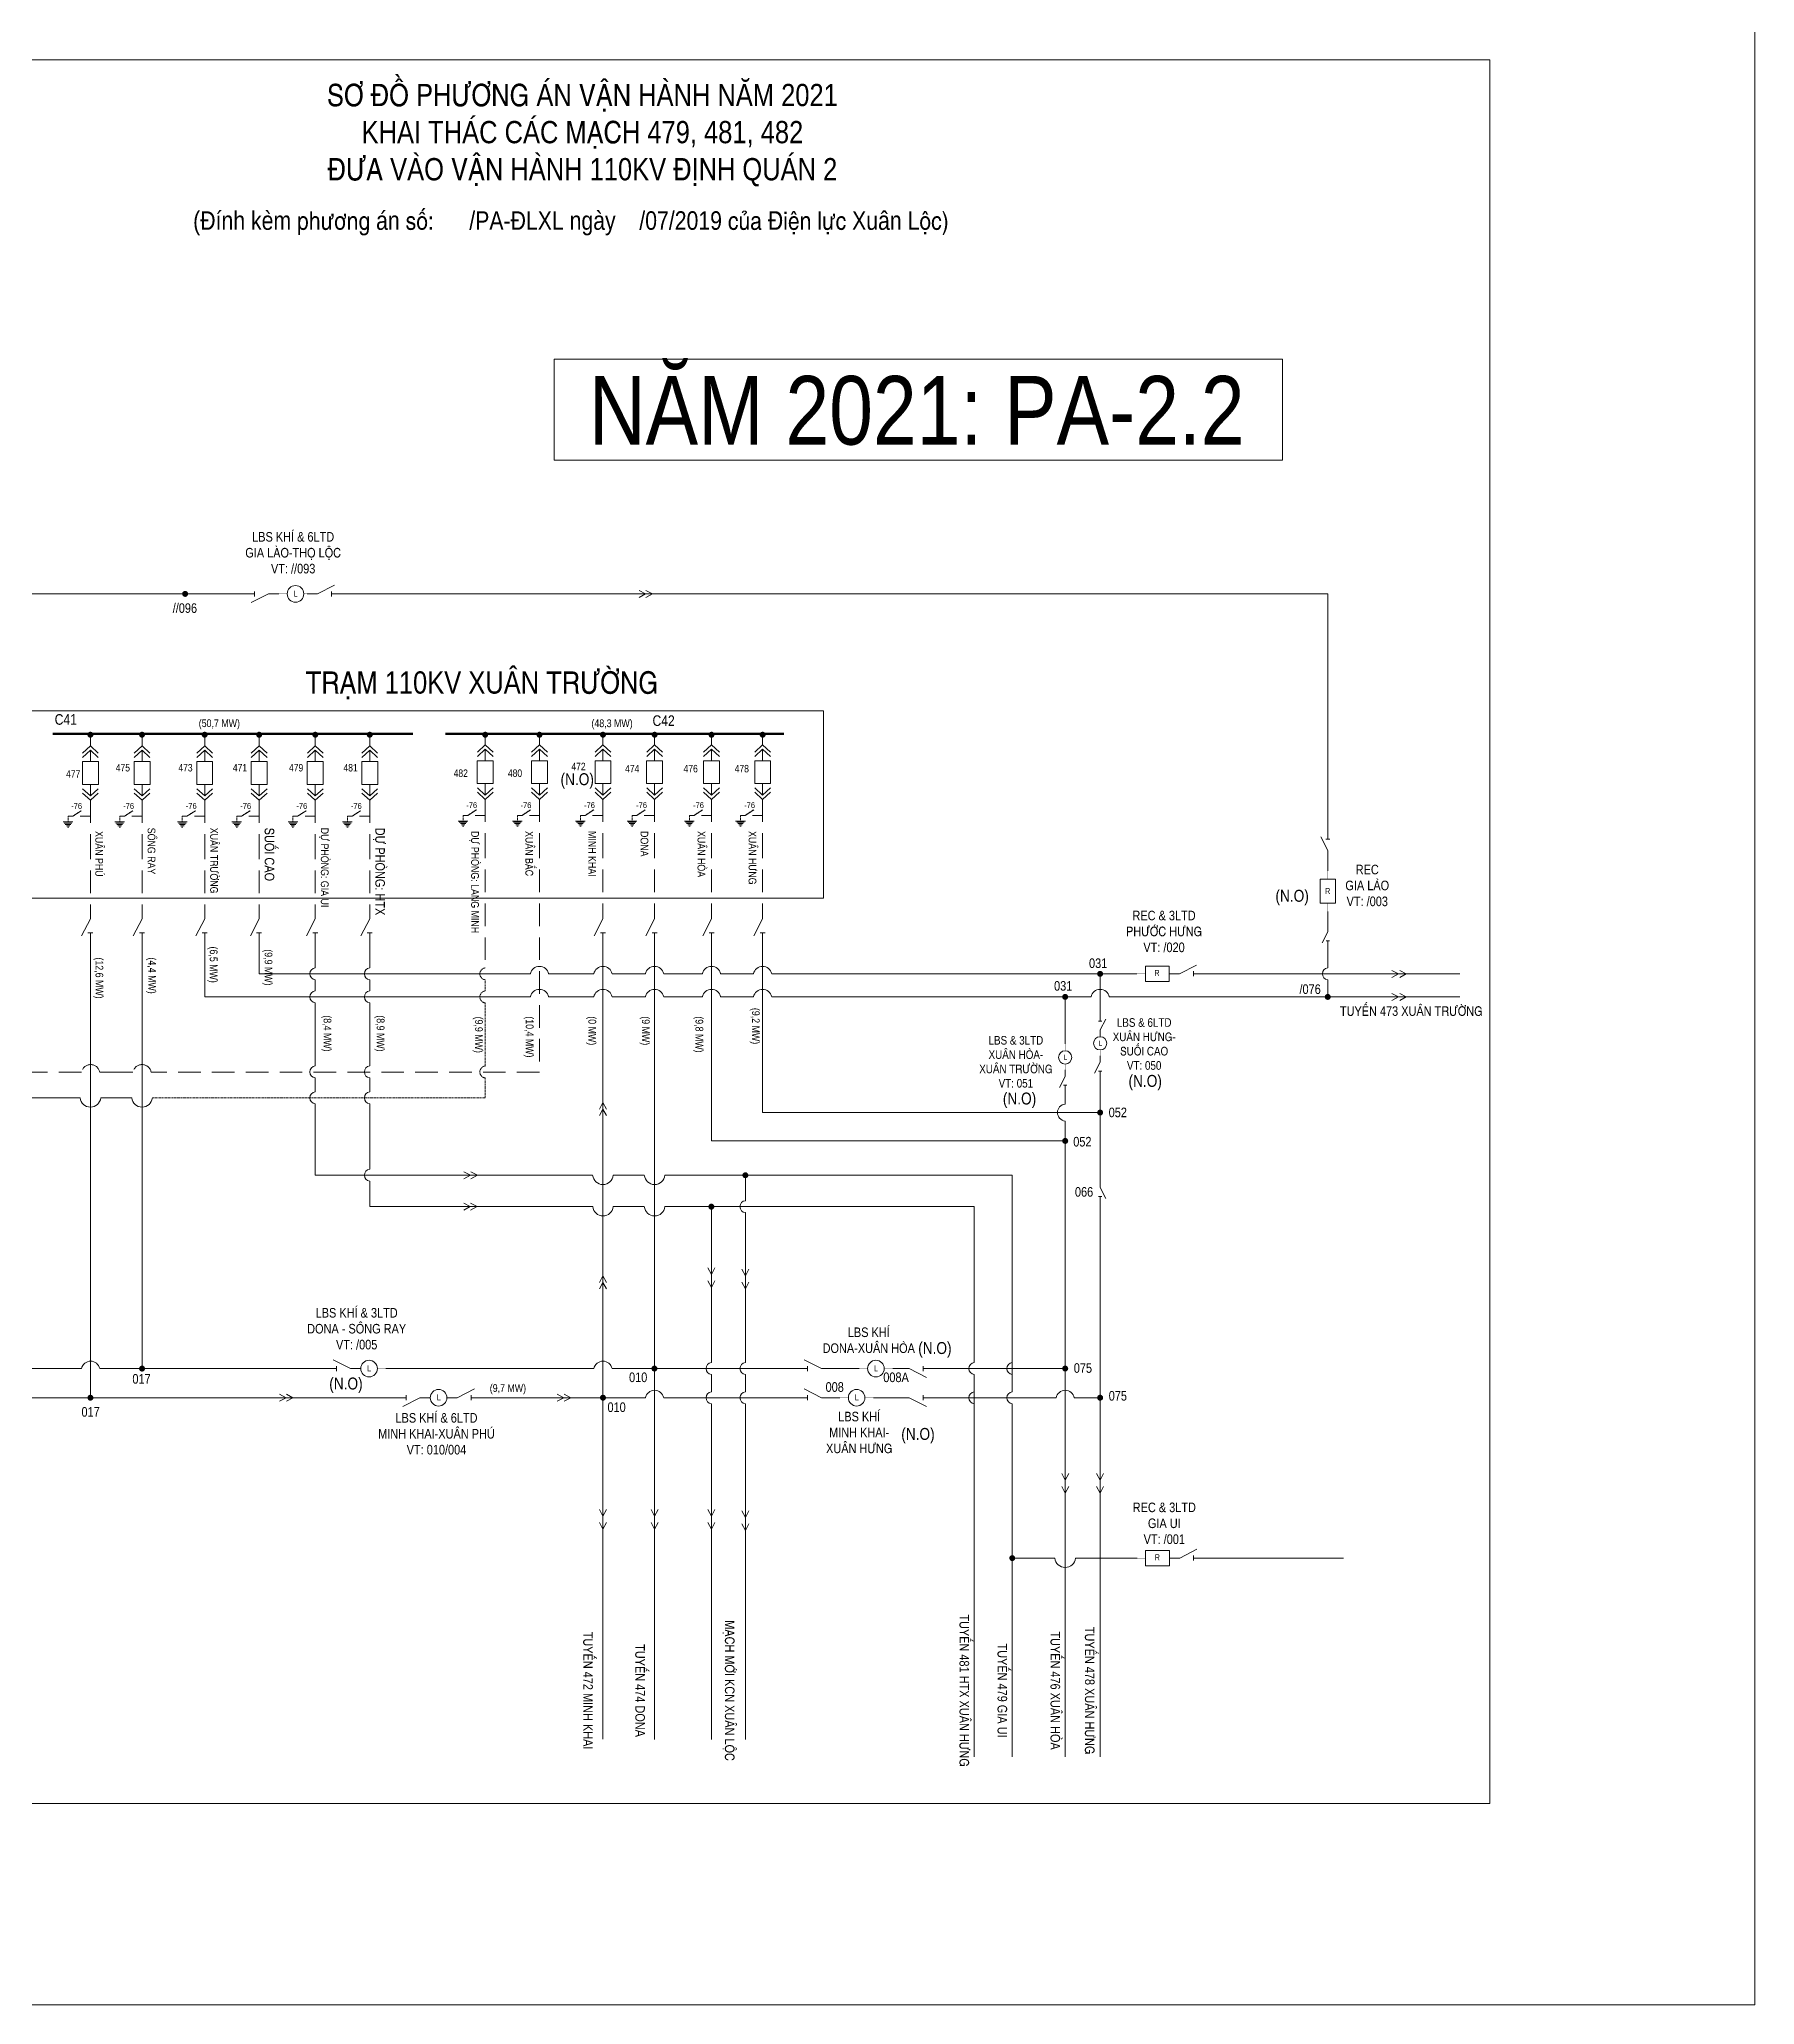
# Model space of a CAD drawing. Header units: inches. Extents: x 2152 to 4977, y -3144 to -873.
# Drawn here: x 3816 to 4195.7, y -1783.4 to -1348.3 of the extents above; entities that cross this region are included whole.
import ezdxf
from ezdxf.enums import TextEntityAlignment as Align

# ---------------------------------------------------------------- set-up
doc = ezdxf.new("R2010")
doc.units = ezdxf.units.IN
doc.header["$LTSCALE"] = 0.2
doc.header["$MEASUREMENT"] = 0
doc.linetypes.add('DASHED', pattern=[0.75, 0.5, -0.25])
doc.layers.get('0').update_dxf_attribs({"lineweight": 5})
for name, color, linetype, lineweight in [('Cap ngam', 1, 'DASHED', 15), ('Day 110kV', 4, 'Continuous', 13), ('Day 22kV', 1, 'Continuous', 13), ('Khung', 7, 'Continuous', 13), ('Text', 7, 'Continuous', 9), ('Thiet bi', 3, 'Continuous', 9), ('Tuyen 475', 6, 'Continuous', 13)]:
    doc.layers.add(name, color=color, linetype=linetype, lineweight=lineweight)
doc.styles.add('V-H-C', font='VHELVCN.TTF')
doc.styles.add('V-H-C-B', font='VHELVCB.TTF')

# ---------------------------------------------------------------- blocks, each defined once
blk = doc.blocks.new('MAT CAT')
at = {"color": 0}
for points in [[(-0.97, 5.81), (0, 6.7), (0.97, 5.81)], [(-0.97, 5.28), (0, 6.17), (0.97, 5.28)], [(0, 4.76), (0, 6.17)], [(-0.97, 1.42), (0, 0.53), (0.97, 1.42)], [(-0.97, 0.89), (0, 0), (0.97, 0.89)], [(0, 1.94), (0, 0.53)]]:
    blk.add_lwpolyline(points, dxfattribs=at)
blk.add_lwpolyline([(-0.98, 4.76), (0.98, 4.76), (0.98, 1.94), (-0.98, 1.94)], close=True, dxfattribs=at)
blk = doc.blocks.new('NOI DAT')
at = {"color": 0}
for points in [[(0.6, 0), (-0.6, 0)], [(-0.47, -0.15), (0.47, -0.15)], [(-0.34, -0.31), (0.34, -0.31)], [(-0.21, -0.46), (0.21, -0.46)], [(-0.08, -0.62), (0.08, -0.62)]]:
    blk.add_lwpolyline(points, dxfattribs=at)
blk = doc.blocks.new('DTD MC')
at = {"layer": 'Day 110kV', "color": 1, "linetype": 'DASHED'}
blk.add_lwpolyline([(1377.92, 454.43), (1374.95, 452.52), (1373.34, 452.52), (1373.34, 450.53)], dxfattribs=at)
at = {"layer": 'Thiet bi'}
for points in [[(1373.34, 452.52), (1374.95, 452.52), (1377.92, 454.43)], [(1381.08, 452.52), (1377.54, 452.52)]]:
    blk.add_lwpolyline(points, dxfattribs=at)
at = {"layer": 'Thiet bi', "xscale": 2.809729812779096, "yscale": 2.809729812779096, "zscale": 2.809729812779032}
blk.add_blockref('NOI DAT', (1373.34, 450.53), dxfattribs=at)
blk = doc.blocks.new('ALTD')
at = {"color": 0}
for points in [[(3.38, 1.08), (1.27, 0), (0, 0)], [(2.99, 0.31), (2.99, -0.31)], [(2.99, 0), (4.73, 0)]]:
    blk.add_lwpolyline(points, dxfattribs=at)

msp = doc.modelspace()

# ---------------------------------------------------------------- linework, layer by layer
at = {"layer": 'Cap ngam', "linetype": 'DASHED', "ltscale": 50, "elevation": 0.2}
for points in [[(3827.27, -1516.73), (3827.27, -1524.78), (3827.27, -1524.78), (3827.27, -1540.7)], [(3838.7, -1516.73), (3838.7, -1524.78), (3838.7, -1524.78), (3838.7, -1540.7)], [(3852.56, -1516.73), (3852.56, -1524.78), (3852.56, -1524.78), (3852.56, -1540.7), (3852.56, -1540.7)], [(3864.62, -1516.73), (3864.62, -1524.78), (3864.62, -1524.78), (3864.62, -1540.7), (3864.62, -1540.7)], [(3877.05, -1516.73), (3877.05, -1524.78), (3877.05, -1524.78), (3877.05, -1540.7), (3877.05, -1540.7)], [(3889.11, -1516.73), (3889.11, -1524.78), (3889.11, -1524.78), (3889.11, -1540.7), (3889.11, -1540.7)], [(3914.68, -1516.54), (3914.68, -1524.59), (3914.68, -1524.59), (3914.68, -1553.84), (3914.68, -1553.84)], [(3926.68, -1516.54), (3926.68, -1524.59), (3926.68, -1524.59), (3926.68, -1576.9)], [(3940.74, -1516.54), (3940.74, -1524.59), (3940.74, -1524.59), (3940.74, -1540.7)], [(3952.17, -1516.54), (3952.17, -1524.59), (3952.17, -1524.59), (3952.17, -1540.7)], [(3964.77, -1516.54), (3964.77, -1524.59), (3964.77, -1524.59), (3964.77, -1540.7)], [(3976.09, -1516.54), (3976.09, -1524.59), (3976.09, -1524.59), (3976.09, -1540.7)]]:
    msp.add_lwpolyline(points, dxfattribs=at)
at = {"layer": 'Cap ngam', "elevation": 0.2}
for points in [[(3914.68, -1553.84), (3914.68, -1553.84, 0.899221), (3914.68, -1556.49)], [(3914.68, -1558.95), (3914.68, -1558.95, 0.899221), (3914.68, -1561.6)], [(3914.68, -1575.57), (3914.68, -1575.57, 0.899221), (3914.68, -1578.22)]]:
    msp.add_lwpolyline(points, format="xyb", dxfattribs=at)
for points in [[(3914.68, -1556.49), (3914.68, -1558.95)], [(3914.68, -1561.6), (3914.68, -1575.57)], [(3914.68, -1578.22), (3914.68, -1582.61), (3840.98, -1582.61)]]:
    msp.add_lwpolyline(points, dxfattribs=at)
at = {"layer": 'Cap ngam', "linetype": 'DASHED', "ltscale": 50, "elevation": 0.2}
for points in [[(3832.08, -1576.9), (3829.33, -1576.9, 0.818695), (3825.3, -1576.9), (3813.26, -1576.9)], [(3926.68, -1576.9), (3840.72, -1576.9, 0.818695), (3836.68, -1576.9), (3832.08, -1576.9)]]:
    msp.add_lwpolyline(points, format="xyb", dxfattribs=at)
at = {"layer": 'Day 22kV'}
for p, q in [((3864.62, -1549.2, 0.2), (3864.62, -1555.17, 0.2)), ((3940.74, -1549.2, 0.2), (3940.74, -1724.59, 0.2)), ((3952.17, -1549.2, 0.2), (3952.17, -1724.72, 0.2)), ((3864.62, -1555.17, 0.2), (3921.52, -1555.17, 0.2)), ((3980.92, -1555.17, 0.2), (4058.93, -1555.17, 0.2)), ((4074.56, -1555.16, 0.2), (4130.46, -1555.16, 0.2)), ((3864.62, -1560.27, 0.2), (3921.52, -1560.27, 0.2)), ((4043.06, -1570.7, 0.2), (4043.06, -1560.27, 0.2)), ((4050.8, -1578.73, 0.2), (4050.8, -1585.88, 0.2)), ((3972.26, -1599.75, 0.2), (3972.26, -1605.39, 0.2)), ((3964.74, -1606.71, 0.2), (3964.74, -1641.24, 0.2)), ((3972.26, -1608.04, 0.2), (3972.26, -1641.24, 0.2)), ((3952.13, -1642.57, 0.2), (3982.87, -1642.57, 0.2)), ((3964.74, -1643.89, 0.2), (3964.74, -1647.69, 0.2)), ((3972.26, -1643.89, 0.2), (3972.26, -1647.69, 0.2)), ((3991.37, -1642.57, 0.2), (3997.44, -1642.57, 0.2)), ((4004.88, -1642.57, 0.2), (4006.26, -1642.57, 0.2)), ((4014.76, -1642.57, 0.2), (4043.07, -1642.57, 0.2)), ((3827.27, -1649.01, 0.2), (3894.01, -1649.01, 0.2)), ((3914.69, -1649.01, 0.2), (3940.74, -1649.01, 0.2)), ((3991.37, -1649.01, 0.2), (3993.18, -1649.01, 0.2)), ((4000.62, -1649.01, 0.2), (4006.26, -1649.01, 0.2)), ((3964.74, -1650.34, 0.2), (3964.74, -1724.72, 0.2)), ((3972.26, -1650.34, 0.2), (3972.26, -1724.72, 0.2)), ((4031.35, -1684.53, 0.2), (4040.79, -1684.53, 0.2)), ((4045.35, -1684.53, 0.2), (4058.99, -1684.53, 0.2)), ((4074.63, -1684.52, 0.2), (4104.71, -1684.53, 0.2))]:
    msp.add_line(p, q, dxfattribs=at)
msp.add_lwpolyline([(3591.11, -1352.78), (4137.11, -1352.78), (4137.11, -1738.88), (3591.11, -1738.88)], close=True, dxfattribs=at)
at = {"layer": 'Day 22kV', "const_width": 0.647, "elevation": 0.2}
for points in [[(3848.23, -1470.71, 1), (3848.23, -1471.38, 1), (3848.23, -1470.71, 2.414214)], [(4050.8, -1554.83, 1), (4050.8, -1555.5, 1), (4050.8, -1554.83, 2.414214)], [(4043.06, -1559.94, 1), (4043.06, -1560.61, 1), (4043.06, -1559.94, 2.414214)], [(4101.19, -1559.94, 1), (4101.19, -1560.61, 1), (4101.19, -1559.94, 2.414214)], [(4050.8, -1585.55, 1), (4050.8, -1586.22, 1), (4050.8, -1585.55, 2.414214)], [(4043.07, -1591.83, 1), (4043.07, -1592.5, 1), (4043.07, -1591.83, 2.414214)], [(3972.26, -1599.42, 1), (3972.26, -1600.09, 1), (3972.26, -1599.42, 2.414214)], [(3964.74, -1606.38, 1), (3964.74, -1607.05, 1), (3964.74, -1606.38, 2.414214)], [(3838.7, -1642.23, 1), (3838.7, -1642.9, 1), (3838.7, -1642.23, 2.414214)], [(3952.13, -1642.23, 1), (3952.13, -1642.9, 1), (3952.13, -1642.23, 2.414214)], [(4043.07, -1642.23, 1), (4043.07, -1642.9, 1), (4043.07, -1642.23, 2.414214)], [(3827.27, -1648.68, 1), (3827.27, -1649.35, 1), (3827.27, -1648.68, 2.414214)], [(3940.74, -1648.68, 1), (3940.74, -1649.35, 1), (3940.74, -1648.68, 2.414214)], [(4050.8, -1648.68, 1), (4050.8, -1649.35, 1), (4050.8, -1648.68, 2.414214)], [(4031.35, -1684.2, 1), (4031.35, -1684.86, 1), (4031.35, -1684.2, 2.414214)]]:
    msp.add_lwpolyline(points, format="xyb", dxfattribs=at)
at = {"layer": 'Day 22kV', "elevation": 0.2}
for points in [[(3860.45, -1471.04), (3769.1, -1471.04), (3769.1, -1511.28), (3738.15, -1511.28)], [(4101.19, -1522.88), (4101.19, -1471.04), (3883.75, -1471.04)], [(3827.27, -1504.68), (3827.27, -1502.22)], [(3838.7, -1504.68), (3838.7, -1502.22)], [(3852.56, -1504.68), (3852.56, -1502.22)], [(3864.62, -1504.68), (3864.62, -1502.22)], [(3877.05, -1504.68), (3877.05, -1502.22)], [(3889.11, -1504.68), (3889.11, -1502.22)], [(3914.67, -1504.5), (3914.67, -1502.04)], [(3926.68, -1504.5), (3926.68, -1502.04)], [(3940.74, -1504.5), (3940.74, -1502.04)], [(3952.17, -1504.49), (3952.17, -1502.04)], [(3964.77, -1504.49), (3964.77, -1502.04)], [(3976.09, -1504.49), (3976.09, -1502.04)], [(4101.19, -1532.35), (4101.24, -1529.68)], [(3827.27, -1549.2), (3827.27, -1649.01), (3723.18, -1649.01)], [(3852.56, -1549.2), (3852.56, -1560.27), (3864.62, -1560.27)], [(3889.11, -1549.2), (3889.11, -1553.84)], [(3964.77, -1549.2), (3964.77, -1592.17), (4043.07, -1592.17), (4043.07, -1728.53)], [(3976.09, -1549.2), (3976.09, -1585.88), (4050.8, -1585.88), (4050.8, -1601)], [(3889.11, -1556.49), (3889.11, -1558.95)], [(3877.05, -1561.6), (3877.05, -1575.57)], [(3889.11, -1561.6), (3889.11, -1575.57)], [(3877.05, -1578.22), (3877.05, -1581.29)], [(3889.11, -1578.22), (3889.11, -1581.29)], [(3824.99, -1582.61), (3812.95, -1582.61)], [(3836.42, -1582.61), (3829.55, -1582.61)], [(3889.11, -1583.94), (3889.11, -1598.43)], [(3889.11, -1601.08), (3889.11, -1606.71), (3938.46, -1606.71)], [(3954.45, -1599.75), (4031.35, -1599.75), (4031.35, -1633.7), (4031.35, -1647.69)], [(3943.02, -1606.71), (3949.89, -1606.71)], [(3954.45, -1606.71), (4022.93, -1606.71), (4022.93, -1641.24)], [(4050.8, -1606.44), (4050.8, -1728.53)], [(3878.61, -1642.57), (3838.7, -1642.57)], [(4022.93, -1643.89), (4022.93, -1728.53)], [(4031.35, -1650.34), (4031.35, -1728.53)]]:
    msp.add_lwpolyline(points, dxfattribs=at)
at = {"layer": 'Day 22kV', "const_width": 0.539, "elevation": 0.2}
msp.add_lwpolyline([(3818.92, -1502.03), (3898.67, -1502.03)], dxfattribs=at)
at = {"layer": 'Day 22kV', "color": 2, "const_width": 0.647, "elevation": 0.2}
for points in [[(3827.27, -1501.89, 1), (3827.27, -1502.56, 1), (3827.27, -1501.89, 2.414214)], [(3838.7, -1501.89, 1), (3838.7, -1502.56, 1), (3838.7, -1501.89, 2.414214)], [(3852.56, -1501.89, 1), (3852.56, -1502.56, 1), (3852.56, -1501.89, 2.414214)], [(3864.62, -1501.89, 1), (3864.62, -1502.56, 1), (3864.62, -1501.89, 2.414214)], [(3877.05, -1501.89, 1), (3877.05, -1502.56, 1), (3877.05, -1501.89, 2.414214)], [(3889.11, -1501.89, 1), (3889.11, -1502.56, 1), (3889.11, -1501.89, 2.414214)]]:
    msp.add_lwpolyline(points, format="xyb", dxfattribs=at)
at = {"layer": 'Day 22kV', "color": 5, "const_width": 0.539, "elevation": 0.2}
msp.add_lwpolyline([(3905.86, -1502.04), (3980.82, -1502.04)], dxfattribs=at)
at = {"layer": 'Day 22kV', "color": 5, "const_width": 0.647, "elevation": 0.2}
for points in [[(3914.67, -1501.89, 1), (3914.67, -1502.56, 1), (3914.67, -1501.89, 2.414214)], [(3926.68, -1501.89, 1), (3926.68, -1502.56, 1), (3926.68, -1501.89, 2.414214)], [(3940.74, -1501.89, 1), (3940.74, -1502.56, 1), (3940.74, -1501.89, 2.414214)], [(3952.17, -1501.89, 1), (3952.17, -1502.56, 1), (3952.17, -1501.89, 2.414214)], [(3964.77, -1501.89, 1), (3964.77, -1502.56, 1), (3964.77, -1501.89, 2.414214)], [(3976.09, -1501.89, 1), (3976.09, -1502.56, 1), (3976.09, -1501.89, 2.414214)]]:
    msp.add_lwpolyline(points, format="xyb", dxfattribs=at)
at = {"layer": 'Day 22kV', "elevation": 0.2}
for points in [[(3838.7, -1549.2), (3838.7, -1642.57), (3829.33, -1642.57, 0.818695), (3825.3, -1642.57), (3798.12, -1642.57)], [(3877.05, -1549.2), (3877.05, -1553.83, 0.899221), (3877.05, -1556.48), (3877.05, -1558.95)], [(3889.11, -1553.84), (3889.11, -1553.84, 0.899221), (3889.11, -1556.49)], [(3932.94, -1555.17), (3928.7, -1555.17, 0.818695), (3924.67, -1555.17), (3921.52, -1555.17)], [(3947, -1555.17), (3942.76, -1555.17, 0.818695), (3938.72, -1555.17), (3932.94, -1555.17)], [(3957.87, -1555.17), (3954.18, -1555.17, 0.818695), (3950.15, -1555.17), (3947, -1555.17)], [(3970.92, -1555.17), (3966.79, -1555.17, 0.818695), (3962.76, -1555.17), (3957.87, -1555.17)], [(3980.92, -1555.17), (3978.1, -1555.17, 0.818695), (3974.07, -1555.17), (3970.92, -1555.17)], [(4101.19, -1553.83), (4101.19, -1553.83, 0.899221), (4101.19, -1556.48)], [(3877.05, -1558.95), (3877.05, -1558.95, 0.899221), (3877.05, -1561.6)], [(3889.11, -1558.95), (3889.11, -1558.95, 0.899221), (3889.11, -1561.6)], [(3932.94, -1560.27), (3928.7, -1560.27, 0.818695), (3924.67, -1560.27), (3921.52, -1560.27)], [(3947, -1560.27), (3942.76, -1560.27, 0.818695), (3938.72, -1560.27), (3932.94, -1560.27)], [(3957.87, -1560.27), (3954.18, -1560.27, 0.818695), (3950.15, -1560.27), (3947, -1560.27)], [(3970.92, -1560.27), (3966.79, -1560.27, 0.818695), (3962.76, -1560.27), (3957.87, -1560.27)], [(4045.64, -1560.27), (3978.1, -1560.27, 0.818695), (3974.07, -1560.27), (3970.92, -1560.27)], [(4130.46, -1560.27), (4052.82, -1560.27, 0.818695), (4048.79, -1560.27), (4045.64, -1560.27)], [(3877.05, -1575.57), (3877.05, -1575.57, 0.899221), (3877.05, -1578.22)], [(3889.11, -1575.57), (3889.11, -1575.57, 0.899221), (3889.11, -1578.22)], [(3824.99, -1582.61), (3824.99, -1582.61, 0.907624), (3829.55, -1582.61), (3829.55, -1582.61)], [(3836.42, -1582.61), (3836.42, -1582.61, 0.907624), (3840.98, -1582.61), (3840.98, -1582.61)], [(3877.05, -1581.29), (3877.05, -1581.29, 0.899221), (3877.05, -1583.94)], [(3877.05, -1583.94), (3877.05, -1599.75), (3938.45, -1599.75, 0.907624), (3943.01, -1599.75), (3949.89, -1599.75)], [(3889.11, -1581.29), (3889.11, -1581.29, 0.899221), (3889.11, -1583.94)], [(3889.11, -1598.43), (3889.11, -1598.43, 0.899221), (3889.11, -1601.08)], [(3949.89, -1599.75), (3949.89, -1599.75, 0.907624), (3954.45, -1599.75), (3954.45, -1599.75)], [(3972.26, -1605.39), (3972.26, -1605.39, 0.899221), (3972.26, -1608.04)], [(3938.46, -1606.71), (3938.46, -1606.71, 0.907624), (3943.02, -1606.71), (3943.02, -1606.71)], [(3949.89, -1606.71), (3949.89, -1606.71, 0.907624), (3954.45, -1606.71), (3954.45, -1606.71)], [(3952.13, -1642.57), (3952.13, -1642.57), (3942.76, -1642.57, 0.818695), (3938.72, -1642.57), (3892.67, -1642.57)], [(3964.74, -1641.24), (3964.74, -1641.24, 0.899221), (3964.74, -1643.89)], [(3972.26, -1641.24), (3972.26, -1641.24, 0.899221), (3972.26, -1643.89)], [(4022.93, -1641.24), (4022.93, -1641.24, 0.899221), (4022.93, -1643.89)], [(4031.35, -1641.24), (4031.35, -1641.24, 0.899221), (4031.35, -1643.89)], [(3982.87, -1649.01), (3982.87, -1649.01), (3954.18, -1649.01, 0.818695), (3950.15, -1649.01), (3940.74, -1649.01)], [(3964.74, -1647.69), (3964.74, -1647.69, 0.899221), (3964.74, -1650.34)], [(3972.26, -1647.69), (3972.26, -1647.69, 0.899221), (3972.26, -1650.34)], [(4050.8, -1649.01), (4050.8, -1649.01), (4045.09, -1649.01, 0.818695), (4041.06, -1649.01), (4014.76, -1649.01)], [(4022.93, -1647.69), (4022.93, -1647.69, 0.899221), (4022.93, -1650.34)], [(4031.35, -1647.69), (4031.35, -1647.69, 0.899221), (4031.35, -1650.34)], [(4040.79, -1684.53), (4040.79, -1684.53, 0.907624), (4045.35, -1684.53), (4045.35, -1684.53)]]:
    msp.add_lwpolyline(points, format="xyb", dxfattribs=at)
at = {"layer": 'Khung'}
msp.add_lwpolyline([(3533.06, -877.42), (4195.71, -877.42), (4195.71, -1783.4), (3533.06, -1783.4)], close=True, dxfattribs=at)
for points, elevation in [([(3929.93, -1419.1), (4091.15, -1419.1), (4091.15, -1441.46), (3929.93, -1441.46)], 2.59), ([(3791.91, -1496.91), (3989.56, -1496.91), (3989.56, -1538.39), (3791.91, -1538.39)], 0.04)]:
    msp.add_lwpolyline(points, close=True, dxfattribs=dict(at, elevation=elevation))
at = {"layer": 'Text', "color": 1, "linetype": 'Continuous', "elevation": 0.2}
for points in [[(4101.19, -1544.4), (4101.19, -1541.37)], [(4101.19, -1553.83), (4101.19, -1549.84)], [(4101.19, -1560.27), (4101.19, -1556.48)]]:
    msp.add_lwpolyline(points, dxfattribs=at)
at = {"layer": 'Thiet bi'}
for p, q in [((3950.17, -1471.04, 0.2), (3948.72, -1470.27, 0.2)), ((3951.7, -1471.04, 0.2), (3950.25, -1470.27, 0.2)), ((3950.17, -1471.04, 0.2), (3948.73, -1471.82, 0.2)), ((3951.7, -1471.04, 0.2), (3950.25, -1471.82, 0.2)), ((4116.86, -1555.17, 0.2), (4115.41, -1554.39, 0.2)), ((4116.86, -1555.17, 0.2), (4115.41, -1555.94, 0.2)), ((4118.58, -1555.17, 0.2), (4117.13, -1554.39, 0.2)), ((4118.58, -1555.17, 0.2), (4117.13, -1555.94, 0.2)), ((4116.86, -1560.28, 0.2), (4115.41, -1559.51, 0.2)), ((4116.86, -1560.28, 0.2), (4115.41, -1561.06, 0.2)), ((4118.58, -1560.28, 0.2), (4117.13, -1559.51, 0.2)), ((4118.58, -1560.28, 0.2), (4117.13, -1561.06, 0.2)), ((3940.74, -1583.67, 0.2), (3939.96, -1585.12, 0.2)), ((3940.74, -1583.67, 0.2), (3941.51, -1585.12, 0.2)), ((3940.74, -1585.1, 0.2), (3939.96, -1586.55, 0.2)), ((3940.74, -1585.1, 0.2), (3941.51, -1586.55, 0.2)), ((3911.41, -1599.75, 0.2), (3909.96, -1598.98, 0.2)), ((3911.41, -1599.75, 0.2), (3909.96, -1600.53, 0.2)), ((3912.94, -1599.75, 0.2), (3911.49, -1598.98, 0.2)), ((3912.94, -1599.75, 0.2), (3911.49, -1600.53, 0.2)), ((3911.37, -1606.71, 0.2), (3909.92, -1605.94, 0.2)), ((3911.37, -1606.71, 0.2), (3909.92, -1607.49, 0.2)), ((3912.89, -1606.71, 0.2), (3911.44, -1605.94, 0.2)), ((3912.89, -1606.71, 0.2), (3911.44, -1607.49, 0.2)), ((3940.74, -1622.05, 0.2), (3939.96, -1623.5, 0.2)), ((3940.74, -1622.05, 0.2), (3941.51, -1623.5, 0.2)), ((3964.74, -1621.74, 0.2), (3963.96, -1620.29, 0.2)), ((3964.74, -1621.74, 0.2), (3965.51, -1620.29, 0.2)), ((3972.26, -1622.03, 0.2), (3971.49, -1620.58, 0.2)), ((3972.26, -1622.03, 0.2), (3973.04, -1620.58, 0.2)), ((3940.74, -1623.48, 0.2), (3939.96, -1624.93, 0.2)), ((3940.74, -1623.48, 0.2), (3941.51, -1624.93, 0.2)), ((3964.74, -1624.59, 0.2), (3963.96, -1623.14, 0.2)), ((3964.74, -1624.59, 0.2), (3965.51, -1623.14, 0.2)), ((3972.26, -1624.89, 0.2), (3971.49, -1623.44, 0.2)), ((3972.26, -1624.89, 0.2), (3973.04, -1623.44, 0.2)), ((3870.59, -1649.01, 0.2), (3869.14, -1648.24, 0.2)), ((3870.59, -1649.01, 0.2), (3869.14, -1649.79, 0.2)), ((3872.11, -1649.01, 0.2), (3870.66, -1648.24, 0.2)), ((3872.11, -1649.01, 0.2), (3870.66, -1649.79, 0.2)), ((3932.08, -1649.01, 0.2), (3930.63, -1648.24, 0.2)), ((3932.08, -1649.01, 0.2), (3930.63, -1649.79, 0.2)), ((3933.6, -1649.01, 0.2), (3932.15, -1648.24, 0.2)), ((3933.6, -1649.01, 0.2), (3932.16, -1649.79, 0.2)), ((4043.07, -1667.28, 0.2), (4042.3, -1665.83, 0.2)), ((4043.07, -1667.28, 0.2), (4043.85, -1665.83, 0.2)), ((4050.8, -1667.27, 0.2), (4050.03, -1665.82, 0.2)), ((4050.8, -1667.27, 0.2), (4051.58, -1665.82, 0.2)), ((4043.07, -1670.14, 0.2), (4042.3, -1668.69, 0.2)), ((4043.07, -1670.14, 0.2), (4043.85, -1668.69, 0.2)), ((4050.8, -1670.13, 0.2), (4050.03, -1668.68, 0.2)), ((4050.8, -1670.13, 0.2), (4051.58, -1668.68, 0.2)), ((3940.74, -1675.25, 0.2), (3939.96, -1673.8, 0.2)), ((3940.74, -1675.25, 0.2), (3941.51, -1673.8, 0.2)), ((3952.17, -1675.25, 0.2), (3951.39, -1673.8, 0.2)), ((3952.17, -1675.25, 0.2), (3952.94, -1673.8, 0.2)), ((3964.74, -1675.24, 0.2), (3963.96, -1673.79, 0.2)), ((3964.74, -1675.24, 0.2), (3965.51, -1673.79, 0.2)), ((3972.26, -1675.54, 0.2), (3971.49, -1674.09, 0.2)), ((3972.26, -1675.54, 0.2), (3973.04, -1674.09, 0.2)), ((3940.74, -1678.1, 0.2), (3939.96, -1676.65, 0.2)), ((3940.74, -1678.1, 0.2), (3941.51, -1676.65, 0.2)), ((3952.17, -1678.1, 0.2), (3951.39, -1676.65, 0.2)), ((3952.17, -1678.1, 0.2), (3952.94, -1676.65, 0.2)), ((3964.74, -1678.1, 0.2), (3963.96, -1676.65, 0.2)), ((3964.74, -1678.1, 0.2), (3965.51, -1676.65, 0.2)), ((3972.26, -1678.4, 0.2), (3971.49, -1676.95, 0.2)), ((3972.26, -1678.4, 0.2), (3973.04, -1676.95, 0.2))]:
    msp.add_line(p, q, dxfattribs=at)
at = {"layer": 'Thiet bi', "color": 1, "elevation": 0.2}
for points in [[(3868.95, -1471.04, 0.064, 0.064, 0), (3870.83, -1471.04, 0.32, 0.32, 0)], [(3874.5, -1471.04, 0.064, 0.064, 0), (3876.39, -1471.04, 0.32, 0.32, 0)], [(4058.93, -1555.17, 0.064, 0.064, 0), (4060.81, -1555.17, 0.32, 0.32, 0)], [(4066.06, -1555.17, 0.064, 0.064, 0), (4067.94, -1555.17, 0.32, 0.32, 0)], [(4058.99, -1684.53, 0.064, 0.064, 0), (4060.87, -1684.53, 0.32, 0.32, 0)], [(4066.13, -1684.53, 0.064, 0.064, 0), (4068.01, -1684.53, 0.32, 0.32, 0)]]:
    msp.add_lwpolyline(points, format="xyseb", dxfattribs=at)
at = {"layer": 'Thiet bi', "lineweight": 20, "ltscale": 10, "elevation": -0.44}
msp.add_lwpolyline([(4102.91, -1534.24), (4102.91, -1539.49), (4099.48, -1539.49), (4099.48, -1534.24), (4102.91, -1534.24)], dxfattribs=at)
at = {"layer": 'Thiet bi'}
for points, elevation in [([(4101.19, -1532.35, 0.064, 0.064, 0), (4101.19, -1534.24, 0.32, 0.32, 0)], -0.44), ([(4101.19, -1539.49, 0.064, 0.064, 0), (4101.19, -1541.37, 0.32, 0.32, 0)], -0.44), ([(4043.06, -1570.7, 0.0512, 0.0512, 0), (4043.06, -1572.2, 0.256, 0.256, 0)], 0.2), ([(4050.8, -1567.58, 0.0512, 0.0512, 0), (4050.8, -1569.08, 0.256, 0.256, 0)], 0.2), ([(4043.06, -1575.14, 0.0512, 0.0512, 0), (4043.06, -1576.65, 0.256, 0.256, 0)], 0.2), ([(4050.8, -1572.03, 0.0512, 0.0512, 0), (4050.8, -1573.53, 0.256, 0.256, 0)], 0.2), ([(3885.23, -1642.57, 0.064, 0.064, 0), (3887.11, -1642.57, 0.32, 0.32, 0)], 0.2), ([(3890.79, -1642.57, 0.064, 0.064, 0), (3892.67, -1642.57, 0.32, 0.32, 0)], 0.2), ([(3997.44, -1642.57, 0.064, 0.064, 0), (3999.32, -1642.57, 0.32, 0.32, 0)], 0.2), ([(4002.99, -1642.57, 0.064, 0.064, 0), (4004.88, -1642.57, 0.32, 0.32, 0)], 0.2), ([(3900.23, -1649.01, 0.064, 0.064, 0), (3902.51, -1649.01, 0.32, 0.32, 0)], 0.2), ([(3906.19, -1649.01, 0.064, 0.064, 0), (3908.07, -1649.01, 0.32, 0.32, 0)], 0.2), ([(3993.18, -1649.01, 0.064, 0.064, 0), (3995.06, -1649.01, 0.32, 0.32, 0)], 0.2), ([(3998.74, -1649.01, 0.064, 0.064, 0), (4000.62, -1649.01, 0.32, 0.32, 0)], 0.2)]:
    msp.add_lwpolyline(points, format="xyseb", dxfattribs=dict(at, elevation=elevation))
at = {"layer": 'Thiet bi', "color": 1, "lineweight": 20, "ltscale": 10, "elevation": 0.2}
for points in [[(4060.81, -1553.45), (4066.06, -1553.45), (4066.06, -1556.88), (4060.81, -1556.88), (4060.81, -1553.45)], [(4060.87, -1682.82), (4066.13, -1682.82), (4066.13, -1686.24), (4060.87, -1686.24), (4060.87, -1682.82)]]:
    msp.add_lwpolyline(points, dxfattribs=at)
at = {"layer": 'Thiet bi', "color": 1, "lineweight": 20, "ltscale": 10}
msp.add_circle((3872.67, -1471.04, 0.84), 1.84, dxfattribs=at)
at = {"layer": 'Thiet bi', "lineweight": 20, "ltscale": 10}
for centre, radius in [((4050.8, -1570.55, 0.71), 1.47), ((4043.06, -1573.67, 0.71), 1.47), ((3888.95, -1642.57, 0.84), 1.84), ((4001.16, -1642.57, 0.84), 1.84), ((3904.35, -1649.01, 0.84), 1.84), ((3996.9, -1649.01, 0.84), 1.84)]:
    msp.add_circle(centre, radius, dxfattribs=at)
at = {"layer": 'Tuyen 475', "color": 1, "linetype": 'Continuous', "elevation": 0.2}
msp.add_lwpolyline([(4050.8, -1555.17), (4050.8, -1563.62)], dxfattribs=at)
msp.add_lwpolyline([(4043.06, -1581.19), (4043.03, -1583.99, 0.880264), (4043.03, -1587.77), (4043.07, -1592.17), (4043.07, -1592.17)], format="xyb", dxfattribs=at)

# ---------------------------------------------------------------- block references
at = {"layer": 'Day 110kV', "color": 1, "linetype": 'DASHED', "xscale": 0.6399999999998727, "yscale": 0.6399999999998727, "zscale": 0.6400000000000001}
for p in [(2943.38, -1809.88, 0.2), (2954.81, -1809.88, 0.2), (2968.67, -1809.88, 0.2), (2980.73, -1809.88, 0.2), (2993.16, -1809.88, 0.2), (3005.22, -1809.88, 0.2), (3030.84, -1809.69, 0.2), (3042.85, -1809.69, 0.2), (3056.81, -1809.69, 0.2), (3068.24, -1809.69, 0.2), (3080.93, -1809.69, 0.2), (3092.25, -1809.69, 0.2)]:
    msp.add_blockref('DTD MC', p, dxfattribs=at)
at = {"layer": 'Day 22kV', "xscale": -1.798227080178549, "yscale": 1.798227080179004, "zscale": 1.79822708017858}
msp.add_blockref('ALTD', (3887.11, -1642.57, 0.84), dxfattribs=at)
at = {"layer": 'Thiet bi'}
for p, xscale, yscale, zscale, rotation in [((3868.95, -1471.04, 0.2), 1.798227080178549, 1.798227080178549, 1.79822708017858, 180), ((4101.24, -1529.68, -0.44), 1.438581664143157, 1.438581664143157, 1.438581664142865, 90), ((3827.27, -1540.7, 0.2), -1.798227080178549, 1.798227080179004, 1.79822708017858, 90), ((3838.7, -1540.7, 0.2), -1.798227080178549, 1.798227080179004, 1.79822708017858, 90), ((3852.56, -1540.7, 0.2), -1.798227080178549, 1.798227080179004, 1.79822708017858, 90), ((3864.62, -1540.7, 0.2), -1.798227080178549, 1.798227080179004, 1.79822708017858, 90), ((3877.05, -1540.7, 0.2), -1.798227080178549, 1.798227080179004, 1.79822708017858, 90), ((3889.11, -1540.7, 0.2), -1.798227080178549, 1.798227080179004, 1.79822708017858, 90), ((3940.74, -1540.7, 0.2), -1.798227080178549, 1.798227080179004, 1.79822708017858, 90), ((3952.17, -1540.7, 0.2), -1.798227080178549, 1.798227080179004, 1.79822708017858, 90), ((3964.77, -1540.7, 0.2), -1.798227080178549, 1.798227080179004, 1.79822708017858, 90), ((3976.09, -1540.7, 0.2), -1.798227080178549, 1.798227080179004, 1.79822708017858, 90), ((4101.19, -1544.4, 0.2), -1.150865331314435, 1.150865331314435, 1.150865331314292, 89.99999999997739), ((4050.8, -1569.06, 0.2), -1.150865331314435, 1.150865331314435, 1.150865331314292, 269.9999999999774), ((4050.8, -1573.29, 0.2), -1.150865331314435, 1.150865331314435, 1.150865331314292, 89.99999999997739), ((4043.06, -1576.41, 0.2), -1.150865331314435, 1.150865331314435, 1.150865331314292, 89.99999999997739), ((4050.8, -1601, 0.2), 1.150865331314435, 1.150865331314435, 1.150865331314292, 269.9999999999774), ((4006.26, -1642.57, 0.2), -1.798227080178549, 1.798227080178549, 1.79822708017858, 180), ((3902.51, -1649.01, 0.2), 1.798227080178549, 1.798227080179004, 1.79822708017858, 180), ((4006.26, -1649.01, 0.2), -1.798227080178549, 1.798227080178549, 1.79822708017858, 180)]:
    msp.add_blockref('ALTD', p, dxfattribs=dict(at, xscale=xscale, yscale=yscale, zscale=zscale, rotation=rotation))
at = {"layer": 'Thiet bi', "zscale": 1.79822708017858}
for name, p, xscale, yscale in [('ALTD', (3875.25, -1471.04, 0.2), 1.798227080178549, 1.798227080179004), ('MAT CAT', (3827.27, -1516.73, 0.2), 1.798227080178549, 1.798227080179004), ('MAT CAT', (3838.7, -1516.73, 0.2), 1.798227080178549, 1.798227080179004), ('MAT CAT', (3852.56, -1516.73, 0.2), 1.798227080178549, 1.798227080179004), ('MAT CAT', (3864.62, -1516.73, 0.2), 1.798227080178549, 1.798227080179004), ('MAT CAT', (3877.05, -1516.73, 0.2), 1.798227080178549, 1.798227080179004), ('MAT CAT', (3889.11, -1516.73, 0.2), 1.798227080178549, 1.798227080179004), ('MAT CAT', (3914.68, -1516.54, 0.2), 1.798227080178549, 1.798227080179004), ('MAT CAT', (3926.68, -1516.54, 0.2), 1.798227080178549, 1.798227080179004), ('MAT CAT', (3940.74, -1516.54, 0.2), 1.798227080178549, 1.798227080179004), ('MAT CAT', (3952.17, -1516.54, 0.2), 1.798227080178549, 1.798227080179004), ('MAT CAT', (3964.77, -1516.54, 0.2), 1.798227080178549, 1.798227080179004), ('MAT CAT', (3976.09, -1516.54, 0.2), 1.798227080178549, 1.798227080179004), ('ALTD', (3991.37, -1642.57, 0.2), -1.798227080178549, 1.798227080178549), ('ALTD', (3906.19, -1649.01, 0.2), 1.798227080178549, 1.798227080179004), ('ALTD', (3991.37, -1649.01, 0.2), -1.798227080178549, 1.798227080178549)]:
    msp.add_blockref(name, p, dxfattribs=dict(at, xscale=xscale, yscale=yscale))
at = {"layer": 'Thiet bi', "color": 1, "xscale": 1.798227080178693, "yscale": 1.798227080178776, "zscale": 1.79822708017858, "rotation": 0.002908898900815758}
for p in [(4066.06, -1555.16, 0.2), (4066.13, -1684.52, 0.2)]:
    msp.add_blockref('ALTD', p, dxfattribs=at)

# ---------------------------------------------------------------- texts
at = {"layer": 'Text', "style": 'V-H-C-B'}
for s, height, p in [('C41', 2.338, (3819.36, -1500.01, 0.2)), ('(50,7 MW)', 1.706, (3851.25, -1500.53, 0.4)), ('(48,3 MW)', 1.706, (3938.19, -1500.54, 0.4)), ('C42', 2.338, (3951.71, -1500.28, 0.2)), ('475', 1.648, (3832.88, -1510.35, 0.2)), ('473', 1.648, (3846.74, -1510.35, 0.2)), ('471', 1.648, (3858.8, -1510.35, 0.2)), ('479', 1.648, (3871.23, -1510.35, 0.2)), ('481', 1.648, (3883.29, -1510.35, 0.2)), ('482', 1.648, (3907.68, -1511.57, 0.2)), ('480', 1.648, (3919.69, -1511.57, 0.2)), ('472', 1.648, (3933.75, -1510.08, 0.2)), ('474', 1.648, (3945.64, -1510.56, 0.2)), ('476', 1.648, (3958.58, -1510.56, 0.2)), ('478', 1.648, (3969.9, -1510.56, 0.2)), ('477', 1.648, (3821.87, -1511.75, 0.2)), ('-76', 1.268, (3823.01, -1518.64, 0.2)), ('-76', 1.268, (3834.52, -1518.64, 0.2)), ('-76', 1.268, (3848.38, -1518.64, 0.2)), ('-76', 1.268, (3860.44, -1518.64, 0.2)), ('-76', 1.268, (3872.87, -1518.64, 0.2)), ('-76', 1.268, (3884.93, -1518.64, 0.2)), ('-76', 1.268, (3910.48, -1518.46, 0.2)), ('-76', 1.268, (3922.49, -1518.46, 0.2)), ('-76', 1.268, (3936.55, -1518.46, 0.2)), ('-76', 1.268, (3948.08, -1518.46, 0.2)), ('-76', 1.268, (3960.68, -1518.46, 0.2)), ('-76', 1.268, (3972, -1518.46, 0.2)), ('(9,7 MW)', 1.706, (3915.68, -1647.73, 0.2))]:
    msp.add_text(s, height=height, dxfattribs=at).set_placement(p)
at = {"layer": 'Text', "color": 1, "style": 'V-H-C-B'}
for p in [(3935.04, -1513.39, 0.33), (4093.31, -1539.2, 0.49), (4060.78, -1580.19), (4032.96, -1584.09), (4014.22, -1639.34), (3883.84, -1647.19), (4010.47, -1658.35, 0.2)]:
    msp.add_text('(N.O)', height=2.639, dxfattribs=at).set_placement(p, align=Align.CENTER)
at = {"layer": 'Text'}
for s, height, style, p in [('SOÂNG RAY', 1.706, 'V-H-C-B', (3839.94, -1522.82, 0.2)), ('XUAÂN TRÖÔØNG', 1.7065, 'V-H-C-B', (3853.79, -1522.82, 0.2)), ('SUOÁI CAO', 2.113, 'V-H-C', (3865.85, -1522.82, 0.2)), ('DÖÏ PHOØNG: GIA UI', 1.7065, 'V-H-C-B', (3878.29, -1522.82, 0.2)), ('DÖÏ PHOØNG: HTX', 2.1129, 'V-H-C', (3890.34, -1522.82, 0.2)), ('XUAÂN PHUÙ', 1.706, 'V-H-C-B', (3828.36, -1523.55, 0.2)), ('DÖÏ PHOØNG: LANG MINH', 1.7065, 'V-H-C-B', (3911.56, -1523.55, 0.2)), ('XUAÂN BAÉC', 1.706, 'V-H-C-B', (3923.57, -1523.55, 0.2)), ('MINH KHAI', 1.706, 'V-H-C-B', (3937.52, -1523.55, 0.2)), ('DONA', 1.706, 'V-H-C-B', (3949.07, -1523.55, 0.2)), ('XUAÂN HOØA', 1.706, 'V-H-C-B', (3961.68, -1523.55, 0.2)), ('XUAÂN HÖNG', 1.706, 'V-H-C-B', (3972.99, -1523.55, 0.2)), ('(12,6 MW)', 1.706, 'V-H-C-B', (3828.4, -1551.54, 0.2)), ('(4,4 MW)', 1.706, 'V-H-C-B', (3840.09, -1551.54, 0.2)), ('(6,5 MW)', 1.706, 'V-H-C-B', (3853.7, -1549.12, 0.2)), ('(9,9 MW)', 1.706, 'V-H-C-B', (3865.84, -1549.73, 0.2)), ('(8,4 MW)', 1.706, 'V-H-C-B', (3878.89, -1564.35, 0.2)), ('(8,9 MW)', 1.706, 'V-H-C-B', (3890.66, -1564.35, 0.2)), ('(9,9 MW)', 1.706, 'V-H-C-B', (3912.42, -1564.64, 0.4)), ('(10,4 MW)', 1.706, 'V-H-C-B', (3923.66, -1564.57, 0.2)), ('(0 MW)', 1.706, 'V-H-C-B', (3937.52, -1564.57, 0.2)), ('(9 MW)', 1.706, 'V-H-C-B', (3949.37, -1564.57, 0.2)), ('(9,8 MW)', 1.706, 'V-H-C-B', (3961.22, -1564.57, 0.2)), ('(9,2 MW)', 1.706, 'V-H-C-B', (3973.73, -1562.71, 0.4))]:
    msp.add_text(s, height=height, rotation=270, dxfattribs=dict(at, style=style)).set_placement(p)
at = {"layer": 'Text', "attachment_point": 5, "style": 'V-H-C'}
for s, insert, char_height, width in [('SÔ ÑOÀ PHÖÔNG AÙN VAÄN HAØNH NAÊM 2021\\PKHAI THAÙC CAÙC MAÏCH 479, 481, 482\\PÑÖA VAØO VAÄN HAØNH 110KV ÑÒNH QUAÙN 2', (3936.19, -1369.48, 0.84), 4.9259, 175.4148), ('(Ñính keøm phöông aùn soá:      /PA-ÑLXL ngaøy    /07/2019 cuûa Ñieän löïc Xuaân Loäc)', (3933.65, -1389.01, 0.84), 4.1049, 160.7479), ('NAÊM 2021: PA-2.2', (4010.2, -1430.5, 2.59), 15.2004, 541.3015), ('LBS KHÍ & 6LTD\\PGIA LAØO-THOÏ LOÄC\\PVT: //093', (3872.15, -1461.94, 0.31), 2.1129, 24.2559), ('//096', (3848.18, -1474.2, 0.2), 2.113, 24.2559), ('TRAÏM 110KV XUAÂN TRÖÔØNG', (3913.93, -1491.28, 0.84), 4.9259, 164.9323), ('REC\\PGIA LAØO\\PVT: /003', (4109.94, -1535.61, -0.44), 2.113, 24.2559), ('REC & 3LTD\\PPHÖÔÙC HÖNG\\PVT: /020', (4064.95, -1545.79, 0.2), 2.1129, 31.9062), ('031', (4050.36, -1552.83, 0.2), 2.113, 31.9062), ('031', (4042.62, -1557.85, 0.2), 2.113, 31.9062), ('/076', (4097.29, -1558.57, 0.2), 2.113, 31.9062), ('TUYEÁN 473 XUAÂN TRÖÔØNG', (4119.69, -1563.44), 2.1129, 51.9495), ('LBS & 6LTD\\PXUAÂN HÖNG-\\PSUOÁI CAO\\PVT: 050', (4060.55, -1570.71, 0.2), 1.9016, 28.7156), ('LBS & 3LTD\\PXUAÂN HOØA-\\PXUAÂN TRÖÔØNG\\PVT: 051', (4032.15, -1574.65, 0.18), 1.9016, 61.1537), ('052', (4054.71, -1585.86, 0.2), 2.113, 31.9062), ('052', (4046.87, -1592.35, 0.2), 2.113, 31.9062), ('066', (4047.24, -1603.46, 0.2), 2.113, 31.9062), ('LBS KHÍ & 3LTD\\PDONA - SOÂNG RAY\\PVT: /005', (3886.21, -1633.75, 0.84), 2.1129, 24.2559), ('LBS KHÍ\\PDONA-XUAÂN HOØA', (3999.58, -1636.3, 0.2), 2.1129, 31.9062), ('017', (3838.58, -1644.86, 0.2), 2.113, 24.2559), ('010', (3948.53, -1644.51, 0.2), 2.113, 24.2559), ('008A', (4005.62, -1644.51, 0.2), 2.113, 24.2559), ('075', (4046.99, -1642.45, 0.2), 2.113, 31.9062), ('008', (3992.04, -1646.66, 0.2), 2.113, 24.2559), ('075', (4054.72, -1648.61, 0.2), 2.113, 31.9062), ('017', (3827.31, -1652.17, 0.2), 2.113, 24.2559), ('LBS KHÍ & 6LTD\\PMINH KHAI-XUAÂN PHUÙ\\PVT: 010/004', (3903.88, -1657.01, 0.2), 2.1129, 31.9062), ('010', (3943.76, -1651.13, 0.2), 2.113, 24.2559), ('LBS KHÍ\\PMINH KHAI-\\PXUAÂN HÖNG', (3997.46, -1656.74, 0.2), 2.113, 31.9062), ('REC & 3LTD\\PGIA UI\\PVT: /001', (4065.01, -1676.83, 0.2), 2.113, 31.9062)]:
    msp.add_mtext(s, dxfattribs=dict(at, insert=insert, char_height=char_height, width=width))
at = {"layer": 'Text', "char_height": 2.1129, "width": 43.6797, "attachment_point": 5, "rotation": 270, "style": 'V-H-C'}
for s, insert in [('TUYEÁN 481 HTX XUAÂN HÖNG', (4020.7, -1713.86, -0.44)), ('TUYEÁN 472 MINH KHAI', (3937.4, -1713.86, -0.44)), ('MAÏCH MÔÙI KCN XUAÂN LOÄC', (3968.53, -1713.86, -0.44)), ('TUYEÁN 476 XUAÂN HOØA', (4040.85, -1713.86, -0.44)), ('TUYEÁN 478 XUAÂN HÖNG', (4048.47, -1713.86, -0.44)), ('TUYEÁN 474 DONA', (3948.93, -1713.86, -0.44)), ('TUYEÁN 479 GIA UI', (4029.12, -1713.86, -0.44))]:
    msp.add_mtext(s, dxfattribs=dict(at, insert=insert))
at = {"layer": 'Thiet bi', "color": 1, "char_height": 1.35, "width": 18.0356, "attachment_point": 5, "style": 'V-H-C'}
for s, insert in [('L', (3872.7, -1470.98, 0.2)), ('R', (4063.38, -1554.97, 0.2)), ('R', (4063.45, -1684.34, 0.2))]:
    msp.add_mtext(s, dxfattribs=dict(at, insert=insert))
at = {"layer": 'Thiet bi', "attachment_point": 5, "style": 'V-H-C'}
for s, insert, char_height, width in [('R', (4101.18, -1536.82, -0.44), 1.35, 18.0356), ('L', (4050.83, -1570.5, 0.2), 1.08, 14.4285), ('L', (4043.09, -1573.62, 0.2), 1.08, 14.4285), ('L', (3888.98, -1642.5, 0.2), 1.35, 18.0356), ('L', (4001.19, -1642.5, 0.2), 1.35, 18.0356), ('L', (3904.39, -1648.95, 0.2), 1.35, 18.0356), ('L', (3996.93, -1648.95, 0.2), 1.35, 18.0356)]:
    msp.add_mtext(s, dxfattribs=dict(at, insert=insert, char_height=char_height, width=width))

doc.saveas('drawing.dxf')
